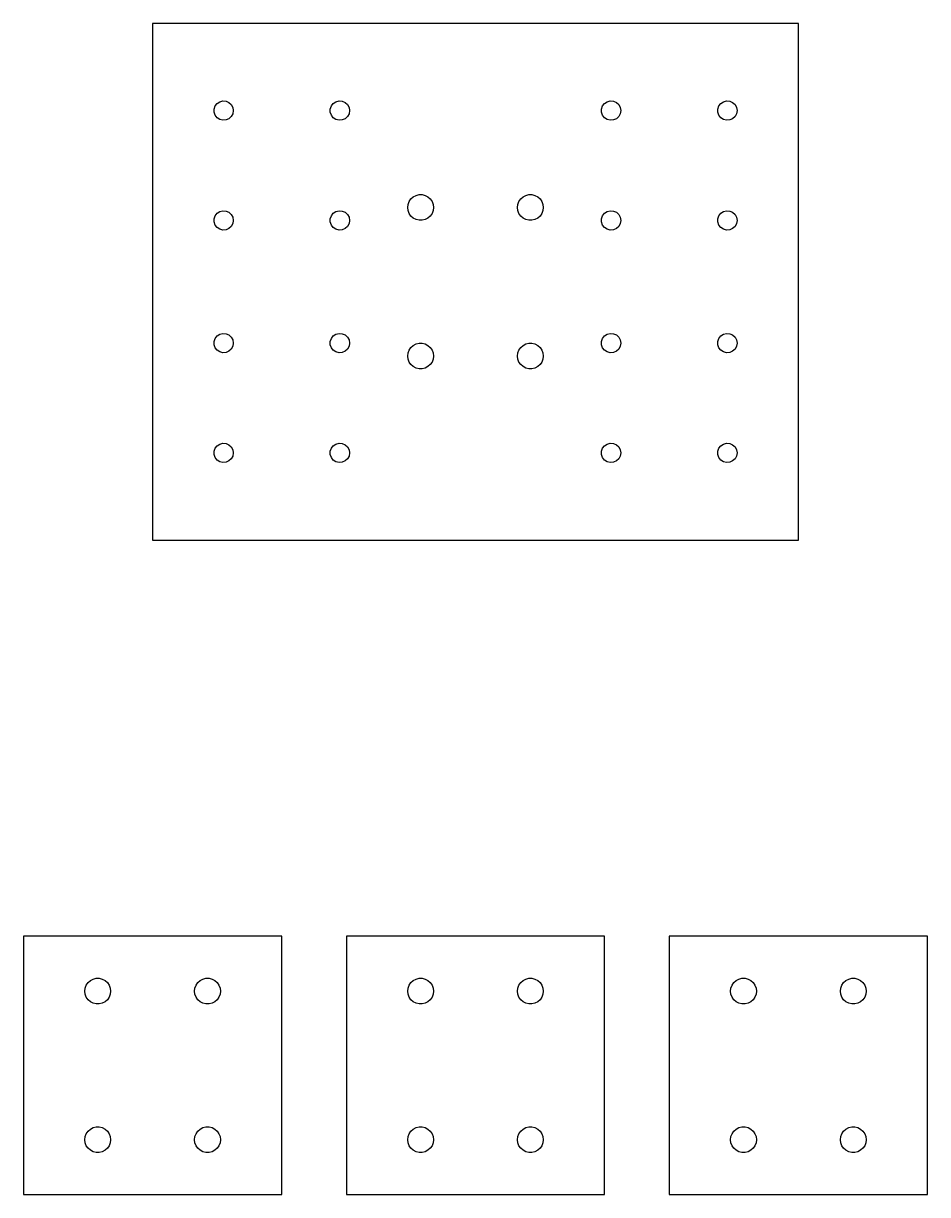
# Model space of a CAD drawing. Header units: metres. Extents: x -550 to 1050, y -400 to 1100.
# Drawn here: x -320 to -180, y 598.6 to 780 of the extents above; entities that cross this region are included whole.
import ezdxf

# ---------------------------------------------------------------- set-up
doc = ezdxf.new("R2010")
doc.units = ezdxf.units.M

msp = doc.modelspace()

# ---------------------------------------------------------------- linework, layer by layer
for p, q in [((-200, 780), (-300, 780)), ((-300, 780), (-300, 700)), ((-200, 700), (-200, 780)), ((-290.48, 766.747), (-290.319, 767.214)), ((-290.319, 767.214), (-290.016, 767.604)), ((-290.016, 767.604), (-289.603, 767.874)), ((-289.603, 767.874), (-289.124, 767.995)), ((-289.124, 767.995), (-288.632, 767.954)), ((-288.632, 767.954), (-288.18, 767.756)), ((-288.18, 767.756), (-287.816, 767.421)), ((-287.816, 767.421), (-287.581, 766.987)), ((-272.48, 766.747), (-272.319, 767.214)), ((-272.319, 767.214), (-272.016, 767.604)), ((-272.016, 767.604), (-271.603, 767.874)), ((-271.603, 767.874), (-271.124, 767.995)), ((-271.124, 767.995), (-270.632, 767.954)), ((-270.632, 767.954), (-270.18, 767.756)), ((-270.18, 767.756), (-269.816, 767.421)), ((-269.816, 767.421), (-269.581, 766.987)), ((-230.48, 766.747), (-230.319, 767.214)), ((-230.319, 767.214), (-230.016, 767.604)), ((-230.016, 767.604), (-229.603, 767.874)), ((-229.603, 767.874), (-229.124, 767.995)), ((-229.124, 767.995), (-228.632, 767.954)), ((-228.632, 767.954), (-228.18, 767.756)), ((-228.18, 767.756), (-227.816, 767.421)), ((-227.816, 767.421), (-227.581, 766.987)), ((-212.48, 766.747), (-212.319, 767.214)), ((-212.319, 767.214), (-212.016, 767.604)), ((-212.016, 767.604), (-211.603, 767.874)), ((-211.603, 767.874), (-211.124, 767.995)), ((-211.124, 767.995), (-210.632, 767.954)), ((-210.632, 767.954), (-210.18, 767.756)), ((-210.18, 767.756), (-209.816, 767.421)), ((-209.816, 767.421), (-209.581, 766.987)), ((-290.48, 766.253), (-290.48, 766.747)), ((-290.319, 765.786), (-290.48, 766.253)), ((-290.016, 765.396), (-290.319, 765.786)), ((-289.603, 765.126), (-290.016, 765.396)), ((-287.816, 765.579), (-288.18, 765.244)), ((-287.581, 766.013), (-287.816, 765.579)), ((-287.581, 766.987), (-287.5, 766.5)), ((-287.5, 766.5), (-287.581, 766.013)), ((-272.48, 766.253), (-272.48, 766.747)), ((-272.319, 765.786), (-272.48, 766.253)), ((-272.016, 765.396), (-272.319, 765.786)), ((-271.603, 765.126), (-272.016, 765.396)), ((-269.816, 765.579), (-270.18, 765.244)), ((-269.581, 766.013), (-269.816, 765.579)), ((-269.581, 766.987), (-269.5, 766.5)), ((-269.5, 766.5), (-269.581, 766.013)), ((-230.48, 766.253), (-230.48, 766.747)), ((-230.319, 765.786), (-230.48, 766.253)), ((-230.016, 765.396), (-230.319, 765.786)), ((-229.603, 765.126), (-230.016, 765.396)), ((-227.816, 765.579), (-228.18, 765.244)), ((-227.581, 766.013), (-227.816, 765.579)), ((-227.581, 766.987), (-227.5, 766.5)), ((-227.5, 766.5), (-227.581, 766.013)), ((-212.48, 766.253), (-212.48, 766.747)), ((-212.319, 765.786), (-212.48, 766.253)), ((-212.016, 765.396), (-212.319, 765.786)), ((-211.603, 765.126), (-212.016, 765.396)), ((-209.816, 765.579), (-210.18, 765.244)), ((-209.581, 766.013), (-209.816, 765.579)), ((-209.581, 766.987), (-209.5, 766.5)), ((-209.5, 766.5), (-209.581, 766.013)), ((-289.124, 765.005), (-289.603, 765.126)), ((-288.632, 765.046), (-289.124, 765.005)), ((-288.18, 765.244), (-288.632, 765.046)), ((-271.124, 765.005), (-271.603, 765.126)), ((-270.632, 765.046), (-271.124, 765.005)), ((-270.18, 765.244), (-270.632, 765.046)), ((-229.124, 765.005), (-229.603, 765.126)), ((-228.632, 765.046), (-229.124, 765.005)), ((-228.18, 765.244), (-228.632, 765.046)), ((-211.124, 765.005), (-211.603, 765.126)), ((-210.632, 765.046), (-211.124, 765.005)), ((-210.18, 765.244), (-210.632, 765.046)), ((-260.271, 752.429), (-259.997, 752.826)), ((-259.997, 752.826), (-259.636, 753.146)), ((-259.636, 753.146), (-259.209, 753.37)), ((-259.209, 753.37), (-258.741, 753.485)), ((-258.741, 753.485), (-258.259, 753.485)), ((-258.259, 753.485), (-257.791, 753.37)), ((-257.791, 753.37), (-257.364, 753.146)), ((-257.364, 753.146), (-257.003, 752.826)), ((-257.003, 752.826), (-256.729, 752.429)), ((-243.271, 752.429), (-242.997, 752.826)), ((-242.997, 752.826), (-242.636, 753.146)), ((-242.636, 753.146), (-242.209, 753.37)), ((-242.209, 753.37), (-241.741, 753.485)), ((-241.741, 753.485), (-241.259, 753.485)), ((-241.259, 753.485), (-240.791, 753.37)), ((-240.791, 753.37), (-240.364, 753.146)), ((-240.364, 753.146), (-240.003, 752.826)), ((-240.003, 752.826), (-239.729, 752.429)), ((-290.016, 750.604), (-289.603, 750.874)), ((-289.603, 750.874), (-289.124, 750.995)), ((-289.124, 750.995), (-288.632, 750.954)), ((-288.632, 750.954), (-288.18, 750.756)), ((-272.016, 750.604), (-271.603, 750.874)), ((-271.603, 750.874), (-271.124, 750.995)), ((-271.124, 750.995), (-270.632, 750.954)), ((-270.632, 750.954), (-270.18, 750.756)), ((-260.5, 751.5), (-260.442, 751.979)), ((-260.442, 751.021), (-260.5, 751.5)), ((-260.442, 751.979), (-260.271, 752.429)), ((-260.271, 750.571), (-260.442, 751.021)), ((-256.729, 752.429), (-256.558, 751.979)), ((-256.558, 751.021), (-256.729, 750.571)), ((-256.558, 751.979), (-256.5, 751.5)), ((-256.5, 751.5), (-256.558, 751.021)), ((-243.5, 751.5), (-243.442, 751.979)), ((-243.442, 751.021), (-243.5, 751.5)), ((-243.442, 751.979), (-243.271, 752.429)), ((-243.271, 750.571), (-243.442, 751.021)), ((-239.729, 752.429), (-239.558, 751.979)), ((-239.558, 751.021), (-239.729, 750.571)), ((-239.558, 751.979), (-239.5, 751.5)), ((-239.5, 751.5), (-239.558, 751.021)), ((-230.016, 750.604), (-229.603, 750.874)), ((-229.603, 750.874), (-229.124, 750.995)), ((-229.124, 750.995), (-228.632, 750.954)), ((-228.632, 750.954), (-228.18, 750.756)), ((-212.016, 750.604), (-211.603, 750.874)), ((-211.603, 750.874), (-211.124, 750.995)), ((-211.124, 750.995), (-210.632, 750.954)), ((-210.632, 750.954), (-210.18, 750.756)), ((-290.48, 749.747), (-290.319, 750.214)), ((-290.48, 749.253), (-290.48, 749.747)), ((-290.319, 748.786), (-290.48, 749.253)), ((-290.319, 750.214), (-290.016, 750.604)), ((-288.18, 750.756), (-287.816, 750.421)), ((-287.816, 750.421), (-287.581, 749.987)), ((-287.581, 749.013), (-287.816, 748.579)), ((-287.581, 749.987), (-287.5, 749.5)), ((-287.5, 749.5), (-287.581, 749.013)), ((-272.48, 749.747), (-272.319, 750.214)), ((-272.48, 749.253), (-272.48, 749.747)), ((-272.319, 748.786), (-272.48, 749.253)), ((-272.319, 750.214), (-272.016, 750.604)), ((-270.18, 750.756), (-269.816, 750.421)), ((-269.816, 750.421), (-269.581, 749.987)), ((-269.581, 749.013), (-269.816, 748.579)), ((-269.581, 749.987), (-269.5, 749.5)), ((-269.5, 749.5), (-269.581, 749.013)), ((-259.997, 750.174), (-260.271, 750.571)), ((-259.636, 749.854), (-259.997, 750.174)), ((-259.209, 749.63), (-259.636, 749.854)), ((-258.741, 749.515), (-259.209, 749.63)), ((-258.259, 749.515), (-258.741, 749.515)), ((-257.791, 749.63), (-258.259, 749.515)), ((-257.364, 749.854), (-257.791, 749.63)), ((-257.003, 750.174), (-257.364, 749.854)), ((-256.729, 750.571), (-257.003, 750.174)), ((-242.997, 750.174), (-243.271, 750.571)), ((-242.636, 749.854), (-242.997, 750.174)), ((-242.209, 749.63), (-242.636, 749.854)), ((-241.741, 749.515), (-242.209, 749.63)), ((-241.259, 749.515), (-241.741, 749.515)), ((-240.791, 749.63), (-241.259, 749.515)), ((-240.364, 749.854), (-240.791, 749.63)), ((-240.003, 750.174), (-240.364, 749.854)), ((-239.729, 750.571), (-240.003, 750.174)), ((-230.48, 749.747), (-230.319, 750.214)), ((-230.48, 749.253), (-230.48, 749.747)), ((-230.319, 748.786), (-230.48, 749.253)), ((-230.319, 750.214), (-230.016, 750.604)), ((-228.18, 750.756), (-227.816, 750.421)), ((-227.816, 750.421), (-227.581, 749.987)), ((-227.581, 749.013), (-227.816, 748.579)), ((-227.581, 749.987), (-227.5, 749.5)), ((-227.5, 749.5), (-227.581, 749.013)), ((-212.48, 749.747), (-212.319, 750.214)), ((-212.48, 749.253), (-212.48, 749.747)), ((-212.319, 748.786), (-212.48, 749.253)), ((-212.319, 750.214), (-212.016, 750.604)), ((-210.18, 750.756), (-209.816, 750.421)), ((-209.816, 750.421), (-209.581, 749.987)), ((-209.581, 749.013), (-209.816, 748.579)), ((-209.581, 749.987), (-209.5, 749.5)), ((-209.5, 749.5), (-209.581, 749.013)), ((-290.016, 748.396), (-290.319, 748.786)), ((-289.603, 748.126), (-290.016, 748.396)), ((-289.124, 748.005), (-289.603, 748.126)), ((-288.632, 748.046), (-289.124, 748.005)), ((-288.18, 748.244), (-288.632, 748.046)), ((-287.816, 748.579), (-288.18, 748.244)), ((-272.016, 748.396), (-272.319, 748.786)), ((-271.603, 748.126), (-272.016, 748.396)), ((-271.124, 748.005), (-271.603, 748.126)), ((-270.632, 748.046), (-271.124, 748.005)), ((-270.18, 748.244), (-270.632, 748.046)), ((-269.816, 748.579), (-270.18, 748.244)), ((-230.016, 748.396), (-230.319, 748.786)), ((-229.603, 748.126), (-230.016, 748.396)), ((-229.124, 748.005), (-229.603, 748.126)), ((-228.632, 748.046), (-229.124, 748.005)), ((-228.18, 748.244), (-228.632, 748.046)), ((-227.816, 748.579), (-228.18, 748.244)), ((-212.016, 748.396), (-212.319, 748.786)), ((-211.603, 748.126), (-212.016, 748.396)), ((-211.124, 748.005), (-211.603, 748.126)), ((-210.632, 748.046), (-211.124, 748.005)), ((-210.18, 748.244), (-210.632, 748.046)), ((-209.816, 748.579), (-210.18, 748.244)), ((-290.48, 730.747), (-290.319, 731.214)), ((-290.319, 731.214), (-290.016, 731.604)), ((-290.016, 731.604), (-289.603, 731.874)), ((-289.603, 731.874), (-289.124, 731.995)), ((-289.124, 731.995), (-288.632, 731.954)), ((-288.632, 731.954), (-288.18, 731.756)), ((-288.18, 731.756), (-287.816, 731.421)), ((-287.816, 731.421), (-287.581, 730.987)), ((-287.581, 730.987), (-287.5, 730.5)), ((-272.48, 730.747), (-272.319, 731.214)), ((-272.319, 731.214), (-272.016, 731.604)), ((-272.016, 731.604), (-271.603, 731.874)), ((-271.603, 731.874), (-271.124, 731.995)), ((-271.124, 731.995), (-270.632, 731.954)), ((-270.632, 731.954), (-270.18, 731.756)), ((-270.18, 731.756), (-269.816, 731.421)), ((-269.816, 731.421), (-269.581, 730.987)), ((-269.581, 730.987), (-269.5, 730.5)), ((-230.48, 730.747), (-230.319, 731.214)), ((-230.319, 731.214), (-230.016, 731.604)), ((-230.016, 731.604), (-229.603, 731.874)), ((-229.603, 731.874), (-229.124, 731.995)), ((-229.124, 731.995), (-228.632, 731.954)), ((-228.632, 731.954), (-228.18, 731.756)), ((-228.18, 731.756), (-227.816, 731.421)), ((-227.816, 731.421), (-227.581, 730.987)), ((-227.581, 730.987), (-227.5, 730.5)), ((-212.48, 730.747), (-212.319, 731.214)), ((-212.319, 731.214), (-212.016, 731.604)), ((-212.016, 731.604), (-211.603, 731.874)), ((-211.603, 731.874), (-211.124, 731.995)), ((-211.124, 731.995), (-210.632, 731.954)), ((-210.632, 731.954), (-210.18, 731.756)), ((-210.18, 731.756), (-209.816, 731.421)), ((-209.816, 731.421), (-209.581, 730.987)), ((-209.581, 730.987), (-209.5, 730.5)), ((-290.48, 730.253), (-290.48, 730.747)), ((-290.319, 729.786), (-290.48, 730.253)), ((-290.016, 729.396), (-290.319, 729.786)), ((-289.603, 729.126), (-290.016, 729.396)), ((-289.124, 729.005), (-289.603, 729.126)), ((-288.632, 729.046), (-289.124, 729.005)), ((-288.18, 729.244), (-288.632, 729.046)), ((-287.816, 729.579), (-288.18, 729.244)), ((-287.581, 730.013), (-287.816, 729.579)), ((-287.5, 730.5), (-287.581, 730.013)), ((-272.48, 730.253), (-272.48, 730.747)), ((-272.319, 729.786), (-272.48, 730.253)), ((-272.016, 729.396), (-272.319, 729.786)), ((-271.603, 729.126), (-272.016, 729.396)), ((-271.124, 729.005), (-271.603, 729.126)), ((-270.632, 729.046), (-271.124, 729.005)), ((-270.18, 729.244), (-270.632, 729.046)), ((-269.816, 729.579), (-270.18, 729.244)), ((-269.581, 730.013), (-269.816, 729.579)), ((-269.5, 730.5), (-269.581, 730.013)), ((-260.442, 728.979), (-260.271, 729.429)), ((-260.271, 729.429), (-259.997, 729.826)), ((-259.997, 729.826), (-259.636, 730.146)), ((-259.636, 730.146), (-259.209, 730.37)), ((-259.209, 730.37), (-258.741, 730.485)), ((-258.741, 730.485), (-258.259, 730.485)), ((-258.259, 730.485), (-257.791, 730.37)), ((-257.791, 730.37), (-257.364, 730.146)), ((-257.364, 730.146), (-257.003, 729.826)), ((-257.003, 729.826), (-256.729, 729.429)), ((-256.729, 729.429), (-256.558, 728.979)), ((-243.442, 728.979), (-243.271, 729.429)), ((-243.271, 729.429), (-242.997, 729.826)), ((-242.997, 729.826), (-242.636, 730.146)), ((-242.636, 730.146), (-242.209, 730.37)), ((-242.209, 730.37), (-241.741, 730.485)), ((-241.741, 730.485), (-241.259, 730.485)), ((-241.259, 730.485), (-240.791, 730.37)), ((-240.791, 730.37), (-240.364, 730.146)), ((-240.364, 730.146), (-240.003, 729.826)), ((-240.003, 729.826), (-239.729, 729.429)), ((-239.729, 729.429), (-239.558, 728.979)), ((-230.48, 730.253), (-230.48, 730.747)), ((-230.319, 729.786), (-230.48, 730.253)), ((-230.016, 729.396), (-230.319, 729.786)), ((-229.603, 729.126), (-230.016, 729.396)), ((-229.124, 729.005), (-229.603, 729.126)), ((-228.632, 729.046), (-229.124, 729.005)), ((-228.18, 729.244), (-228.632, 729.046)), ((-227.816, 729.579), (-228.18, 729.244)), ((-227.581, 730.013), (-227.816, 729.579)), ((-227.5, 730.5), (-227.581, 730.013)), ((-212.48, 730.253), (-212.48, 730.747)), ((-212.319, 729.786), (-212.48, 730.253)), ((-212.016, 729.396), (-212.319, 729.786)), ((-211.603, 729.126), (-212.016, 729.396)), ((-211.124, 729.005), (-211.603, 729.126)), ((-210.632, 729.046), (-211.124, 729.005)), ((-210.18, 729.244), (-210.632, 729.046)), ((-209.816, 729.579), (-210.18, 729.244)), ((-209.581, 730.013), (-209.816, 729.579)), ((-209.5, 730.5), (-209.581, 730.013)), ((-260.5, 728.5), (-260.442, 728.979)), ((-260.442, 728.021), (-260.5, 728.5)), ((-260.271, 727.571), (-260.442, 728.021)), ((-259.997, 727.174), (-260.271, 727.571)), ((-256.729, 727.571), (-257.003, 727.174)), ((-256.558, 728.021), (-256.729, 727.571)), ((-256.558, 728.979), (-256.5, 728.5)), ((-256.5, 728.5), (-256.558, 728.021)), ((-243.5, 728.5), (-243.442, 728.979)), ((-243.442, 728.021), (-243.5, 728.5)), ((-243.271, 727.571), (-243.442, 728.021)), ((-242.997, 727.174), (-243.271, 727.571)), ((-239.729, 727.571), (-240.003, 727.174)), ((-239.558, 728.021), (-239.729, 727.571)), ((-239.558, 728.979), (-239.5, 728.5)), ((-239.5, 728.5), (-239.558, 728.021)), ((-259.636, 726.854), (-259.997, 727.174)), ((-259.209, 726.63), (-259.636, 726.854)), ((-258.741, 726.515), (-259.209, 726.63)), ((-258.259, 726.515), (-258.741, 726.515)), ((-257.791, 726.63), (-258.259, 726.515)), ((-257.364, 726.854), (-257.791, 726.63)), ((-257.003, 727.174), (-257.364, 726.854)), ((-242.636, 726.854), (-242.997, 727.174)), ((-242.209, 726.63), (-242.636, 726.854)), ((-241.741, 726.515), (-242.209, 726.63)), ((-241.259, 726.515), (-241.741, 726.515)), ((-240.791, 726.63), (-241.259, 726.515)), ((-240.364, 726.854), (-240.791, 726.63)), ((-240.003, 727.174), (-240.364, 726.854)), ((-290.319, 714.214), (-290.016, 714.604)), ((-290.016, 714.604), (-289.603, 714.874)), ((-289.603, 714.874), (-289.124, 714.995)), ((-289.124, 714.995), (-288.632, 714.954)), ((-288.632, 714.954), (-288.18, 714.756)), ((-288.18, 714.756), (-287.816, 714.421)), ((-272.319, 714.214), (-272.016, 714.604)), ((-272.016, 714.604), (-271.603, 714.874)), ((-271.603, 714.874), (-271.124, 714.995)), ((-271.124, 714.995), (-270.632, 714.954)), ((-270.632, 714.954), (-270.18, 714.756)), ((-270.18, 714.756), (-269.816, 714.421)), ((-230.319, 714.214), (-230.016, 714.604)), ((-230.016, 714.604), (-229.603, 714.874)), ((-229.603, 714.874), (-229.124, 714.995)), ((-229.124, 714.995), (-228.632, 714.954)), ((-228.632, 714.954), (-228.18, 714.756)), ((-228.18, 714.756), (-227.816, 714.421)), ((-212.319, 714.214), (-212.016, 714.604)), ((-212.016, 714.604), (-211.603, 714.874)), ((-211.603, 714.874), (-211.124, 714.995)), ((-211.124, 714.995), (-210.632, 714.954)), ((-210.632, 714.954), (-210.18, 714.756)), ((-210.18, 714.756), (-209.816, 714.421)), ((-290.48, 713.747), (-290.319, 714.214)), ((-290.48, 713.253), (-290.48, 713.747)), ((-290.319, 712.786), (-290.48, 713.253)), ((-290.016, 712.396), (-290.319, 712.786)), ((-287.816, 714.421), (-287.581, 713.987)), ((-287.581, 713.013), (-287.816, 712.579)), ((-287.581, 713.987), (-287.5, 713.5)), ((-287.5, 713.5), (-287.581, 713.013)), ((-272.48, 713.747), (-272.319, 714.214)), ((-272.48, 713.253), (-272.48, 713.747)), ((-272.319, 712.786), (-272.48, 713.253)), ((-272.016, 712.396), (-272.319, 712.786)), ((-269.816, 714.421), (-269.581, 713.987)), ((-269.581, 713.013), (-269.816, 712.579)), ((-269.581, 713.987), (-269.5, 713.5)), ((-269.5, 713.5), (-269.581, 713.013)), ((-230.48, 713.747), (-230.319, 714.214)), ((-230.48, 713.253), (-230.48, 713.747)), ((-230.319, 712.786), (-230.48, 713.253)), ((-230.016, 712.396), (-230.319, 712.786)), ((-227.816, 714.421), (-227.581, 713.987)), ((-227.581, 713.013), (-227.816, 712.579)), ((-227.581, 713.987), (-227.5, 713.5)), ((-227.5, 713.5), (-227.581, 713.013)), ((-212.48, 713.747), (-212.319, 714.214)), ((-212.48, 713.253), (-212.48, 713.747)), ((-212.319, 712.786), (-212.48, 713.253)), ((-212.016, 712.396), (-212.319, 712.786)), ((-209.816, 714.421), (-209.581, 713.987)), ((-209.581, 713.013), (-209.816, 712.579)), ((-209.581, 713.987), (-209.5, 713.5)), ((-209.5, 713.5), (-209.581, 713.013)), ((-289.603, 712.126), (-290.016, 712.396)), ((-289.124, 712.005), (-289.603, 712.126)), ((-288.632, 712.046), (-289.124, 712.005)), ((-288.18, 712.244), (-288.632, 712.046)), ((-287.816, 712.579), (-288.18, 712.244)), ((-271.603, 712.126), (-272.016, 712.396)), ((-271.124, 712.005), (-271.603, 712.126)), ((-270.632, 712.046), (-271.124, 712.005)), ((-270.18, 712.244), (-270.632, 712.046)), ((-269.816, 712.579), (-270.18, 712.244)), ((-229.603, 712.126), (-230.016, 712.396)), ((-229.124, 712.005), (-229.603, 712.126)), ((-228.632, 712.046), (-229.124, 712.005)), ((-228.18, 712.244), (-228.632, 712.046)), ((-227.816, 712.579), (-228.18, 712.244)), ((-211.603, 712.126), (-212.016, 712.396)), ((-211.124, 712.005), (-211.603, 712.126)), ((-210.632, 712.046), (-211.124, 712.005)), ((-210.18, 712.244), (-210.632, 712.046)), ((-209.816, 712.579), (-210.18, 712.244)), ((-300, 700), (-200, 700)), ((-280, 638.65), (-320, 638.65)), ((-320, 638.65), (-320, 598.65)), ((-280, 598.65), (-280, 638.65)), ((-230, 638.65), (-270, 638.65)), ((-270, 638.65), (-270, 598.65)), ((-230, 598.65), (-230, 638.65)), ((-180, 638.65), (-220, 638.65)), ((-220, 638.65), (-220, 598.65)), ((-180, 598.65), (-180, 638.65)), ((-310.271, 631.079), (-309.997, 631.476)), ((-309.997, 631.476), (-309.636, 631.796)), ((-309.636, 631.796), (-309.209, 632.02)), ((-309.209, 632.02), (-308.741, 632.135)), ((-308.741, 632.135), (-308.259, 632.135)), ((-308.259, 632.135), (-307.791, 632.02)), ((-307.791, 632.02), (-307.364, 631.796)), ((-307.364, 631.796), (-307.003, 631.476)), ((-307.003, 631.476), (-306.729, 631.079)), ((-293.271, 631.079), (-292.997, 631.476)), ((-292.997, 631.476), (-292.636, 631.796)), ((-292.636, 631.796), (-292.209, 632.02)), ((-292.209, 632.02), (-291.741, 632.135)), ((-291.741, 632.135), (-291.259, 632.135)), ((-291.259, 632.135), (-290.791, 632.02)), ((-290.791, 632.02), (-290.364, 631.796)), ((-290.364, 631.796), (-290.003, 631.476)), ((-290.003, 631.476), (-289.729, 631.079)), ((-260.271, 631.079), (-259.997, 631.476)), ((-259.997, 631.476), (-259.636, 631.796)), ((-259.636, 631.796), (-259.209, 632.02)), ((-259.209, 632.02), (-258.741, 632.135)), ((-258.741, 632.135), (-258.259, 632.135)), ((-258.259, 632.135), (-257.791, 632.02)), ((-257.791, 632.02), (-257.364, 631.796)), ((-257.364, 631.796), (-257.003, 631.476)), ((-257.003, 631.476), (-256.729, 631.079)), ((-243.271, 631.079), (-242.997, 631.476)), ((-242.997, 631.476), (-242.636, 631.796)), ((-242.636, 631.796), (-242.209, 632.02)), ((-242.209, 632.02), (-241.741, 632.135)), ((-241.741, 632.135), (-241.259, 632.135)), ((-241.259, 632.135), (-240.791, 632.02)), ((-240.791, 632.02), (-240.364, 631.796)), ((-240.364, 631.796), (-240.003, 631.476)), ((-240.003, 631.476), (-239.729, 631.079)), ((-210.271, 631.079), (-209.997, 631.476)), ((-209.997, 631.476), (-209.636, 631.796)), ((-209.636, 631.796), (-209.209, 632.02)), ((-209.209, 632.02), (-208.741, 632.135)), ((-208.741, 632.135), (-208.259, 632.135)), ((-208.259, 632.135), (-207.791, 632.02)), ((-207.791, 632.02), (-207.364, 631.796)), ((-207.364, 631.796), (-207.003, 631.476)), ((-207.003, 631.476), (-206.729, 631.079)), ((-193.271, 631.079), (-192.997, 631.476)), ((-192.997, 631.476), (-192.636, 631.796)), ((-192.636, 631.796), (-192.209, 632.02)), ((-192.209, 632.02), (-191.741, 632.135)), ((-191.741, 632.135), (-191.259, 632.135)), ((-191.259, 632.135), (-190.791, 632.02)), ((-190.791, 632.02), (-190.364, 631.796)), ((-190.364, 631.796), (-190.003, 631.476)), ((-190.003, 631.476), (-189.729, 631.079)), ((-310.5, 630.15), (-310.442, 630.629)), ((-310.442, 629.671), (-310.5, 630.15)), ((-310.442, 630.629), (-310.271, 631.079)), ((-310.271, 629.221), (-310.442, 629.671)), ((-306.729, 631.079), (-306.558, 630.629)), ((-306.558, 629.671), (-306.729, 629.221)), ((-306.558, 630.629), (-306.5, 630.15)), ((-306.5, 630.15), (-306.558, 629.671)), ((-293.5, 630.15), (-293.442, 630.629)), ((-293.442, 629.671), (-293.5, 630.15)), ((-293.442, 630.629), (-293.271, 631.079)), ((-293.271, 629.221), (-293.442, 629.671)), ((-289.729, 631.079), (-289.558, 630.629)), ((-289.558, 629.671), (-289.729, 629.221)), ((-289.558, 630.629), (-289.5, 630.15)), ((-289.5, 630.15), (-289.558, 629.671)), ((-260.5, 630.15), (-260.442, 630.629)), ((-260.442, 629.671), (-260.5, 630.15)), ((-260.442, 630.629), (-260.271, 631.079)), ((-260.271, 629.221), (-260.442, 629.671)), ((-256.729, 631.079), (-256.558, 630.629)), ((-256.558, 629.671), (-256.729, 629.221)), ((-256.558, 630.629), (-256.5, 630.15)), ((-256.5, 630.15), (-256.558, 629.671)), ((-243.5, 630.15), (-243.442, 630.629)), ((-243.442, 629.671), (-243.5, 630.15)), ((-243.442, 630.629), (-243.271, 631.079)), ((-243.271, 629.221), (-243.442, 629.671)), ((-239.729, 631.079), (-239.558, 630.629)), ((-239.558, 629.671), (-239.729, 629.221)), ((-239.558, 630.629), (-239.5, 630.15)), ((-239.5, 630.15), (-239.558, 629.671)), ((-210.5, 630.15), (-210.442, 630.629)), ((-210.442, 629.671), (-210.5, 630.15)), ((-210.442, 630.629), (-210.271, 631.079)), ((-210.271, 629.221), (-210.442, 629.671)), ((-206.729, 631.079), (-206.558, 630.629)), ((-206.558, 629.671), (-206.729, 629.221)), ((-206.558, 630.629), (-206.5, 630.15)), ((-206.5, 630.15), (-206.558, 629.671)), ((-193.5, 630.15), (-193.442, 630.629)), ((-193.442, 629.671), (-193.5, 630.15)), ((-193.442, 630.629), (-193.271, 631.079)), ((-193.271, 629.221), (-193.442, 629.671)), ((-189.729, 631.079), (-189.558, 630.629)), ((-189.558, 629.671), (-189.729, 629.221)), ((-189.558, 630.629), (-189.5, 630.15)), ((-189.5, 630.15), (-189.558, 629.671)), ((-309.997, 628.824), (-310.271, 629.221)), ((-309.636, 628.504), (-309.997, 628.824)), ((-309.209, 628.28), (-309.636, 628.504)), ((-308.741, 628.165), (-309.209, 628.28)), ((-308.259, 628.165), (-308.741, 628.165)), ((-307.791, 628.28), (-308.259, 628.165)), ((-307.364, 628.504), (-307.791, 628.28)), ((-307.003, 628.824), (-307.364, 628.504)), ((-306.729, 629.221), (-307.003, 628.824)), ((-292.997, 628.824), (-293.271, 629.221)), ((-292.636, 628.504), (-292.997, 628.824)), ((-292.209, 628.28), (-292.636, 628.504)), ((-291.741, 628.165), (-292.209, 628.28)), ((-291.259, 628.165), (-291.741, 628.165)), ((-290.791, 628.28), (-291.259, 628.165)), ((-290.364, 628.504), (-290.791, 628.28)), ((-290.003, 628.824), (-290.364, 628.504)), ((-289.729, 629.221), (-290.003, 628.824)), ((-259.997, 628.824), (-260.271, 629.221)), ((-259.636, 628.504), (-259.997, 628.824)), ((-259.209, 628.28), (-259.636, 628.504)), ((-258.741, 628.165), (-259.209, 628.28)), ((-258.259, 628.165), (-258.741, 628.165)), ((-257.791, 628.28), (-258.259, 628.165)), ((-257.364, 628.504), (-257.791, 628.28)), ((-257.003, 628.824), (-257.364, 628.504)), ((-256.729, 629.221), (-257.003, 628.824)), ((-242.997, 628.824), (-243.271, 629.221)), ((-242.636, 628.504), (-242.997, 628.824)), ((-242.209, 628.28), (-242.636, 628.504)), ((-241.741, 628.165), (-242.209, 628.28)), ((-241.259, 628.165), (-241.741, 628.165)), ((-240.791, 628.28), (-241.259, 628.165)), ((-240.364, 628.504), (-240.791, 628.28)), ((-240.003, 628.824), (-240.364, 628.504)), ((-239.729, 629.221), (-240.003, 628.824)), ((-209.997, 628.824), (-210.271, 629.221)), ((-209.636, 628.504), (-209.997, 628.824)), ((-209.209, 628.28), (-209.636, 628.504)), ((-208.741, 628.165), (-209.209, 628.28)), ((-208.259, 628.165), (-208.741, 628.165)), ((-207.791, 628.28), (-208.259, 628.165)), ((-207.364, 628.504), (-207.791, 628.28)), ((-207.003, 628.824), (-207.364, 628.504)), ((-206.729, 629.221), (-207.003, 628.824)), ((-192.997, 628.824), (-193.271, 629.221)), ((-192.636, 628.504), (-192.997, 628.824)), ((-192.209, 628.28), (-192.636, 628.504)), ((-191.741, 628.165), (-192.209, 628.28)), ((-191.259, 628.165), (-191.741, 628.165)), ((-190.791, 628.28), (-191.259, 628.165)), ((-190.364, 628.504), (-190.791, 628.28)), ((-190.003, 628.824), (-190.364, 628.504)), ((-189.729, 629.221), (-190.003, 628.824)), ((-310.5, 607.15), (-310.442, 607.629)), ((-310.442, 607.629), (-310.271, 608.079)), ((-310.271, 608.079), (-309.997, 608.476)), ((-309.997, 608.476), (-309.636, 608.796)), ((-309.636, 608.796), (-309.209, 609.02)), ((-309.209, 609.02), (-308.741, 609.135)), ((-308.741, 609.135), (-308.259, 609.135)), ((-308.259, 609.135), (-307.791, 609.02)), ((-307.791, 609.02), (-307.364, 608.796)), ((-307.364, 608.796), (-307.003, 608.476)), ((-307.003, 608.476), (-306.729, 608.079)), ((-306.729, 608.079), (-306.558, 607.629)), ((-306.558, 607.629), (-306.5, 607.15)), ((-293.5, 607.15), (-293.442, 607.629)), ((-293.442, 607.629), (-293.271, 608.079)), ((-293.271, 608.079), (-292.997, 608.476)), ((-292.997, 608.476), (-292.636, 608.796)), ((-292.636, 608.796), (-292.209, 609.02)), ((-292.209, 609.02), (-291.741, 609.135)), ((-291.741, 609.135), (-291.259, 609.135)), ((-291.259, 609.135), (-290.791, 609.02)), ((-290.791, 609.02), (-290.364, 608.796)), ((-290.364, 608.796), (-290.003, 608.476)), ((-290.003, 608.476), (-289.729, 608.079)), ((-289.729, 608.079), (-289.558, 607.629)), ((-289.558, 607.629), (-289.5, 607.15)), ((-260.5, 607.15), (-260.442, 607.629)), ((-260.442, 607.629), (-260.271, 608.079)), ((-260.271, 608.079), (-259.997, 608.476)), ((-259.997, 608.476), (-259.636, 608.796)), ((-259.636, 608.796), (-259.209, 609.02)), ((-259.209, 609.02), (-258.741, 609.135)), ((-258.741, 609.135), (-258.259, 609.135)), ((-258.259, 609.135), (-257.791, 609.02)), ((-257.791, 609.02), (-257.364, 608.796)), ((-257.364, 608.796), (-257.003, 608.476)), ((-257.003, 608.476), (-256.729, 608.079)), ((-256.729, 608.079), (-256.558, 607.629)), ((-256.558, 607.629), (-256.5, 607.15)), ((-243.5, 607.15), (-243.442, 607.629)), ((-243.442, 607.629), (-243.271, 608.079)), ((-243.271, 608.079), (-242.997, 608.476)), ((-242.997, 608.476), (-242.636, 608.796)), ((-242.636, 608.796), (-242.209, 609.02)), ((-242.209, 609.02), (-241.741, 609.135)), ((-241.741, 609.135), (-241.259, 609.135)), ((-241.259, 609.135), (-240.791, 609.02)), ((-240.791, 609.02), (-240.364, 608.796)), ((-240.364, 608.796), (-240.003, 608.476)), ((-240.003, 608.476), (-239.729, 608.079)), ((-239.729, 608.079), (-239.558, 607.629)), ((-239.558, 607.629), (-239.5, 607.15)), ((-210.5, 607.15), (-210.442, 607.629)), ((-210.442, 607.629), (-210.271, 608.079)), ((-210.271, 608.079), (-209.997, 608.476)), ((-209.997, 608.476), (-209.636, 608.796)), ((-209.636, 608.796), (-209.209, 609.02)), ((-209.209, 609.02), (-208.741, 609.135)), ((-208.741, 609.135), (-208.259, 609.135)), ((-208.259, 609.135), (-207.791, 609.02)), ((-207.791, 609.02), (-207.364, 608.796)), ((-207.364, 608.796), (-207.003, 608.476)), ((-207.003, 608.476), (-206.729, 608.079)), ((-206.729, 608.079), (-206.558, 607.629)), ((-206.558, 607.629), (-206.5, 607.15)), ((-193.5, 607.15), (-193.442, 607.629)), ((-193.442, 607.629), (-193.271, 608.079)), ((-193.271, 608.079), (-192.997, 608.476)), ((-192.997, 608.476), (-192.636, 608.796)), ((-192.636, 608.796), (-192.209, 609.02)), ((-192.209, 609.02), (-191.741, 609.135)), ((-191.741, 609.135), (-191.259, 609.135)), ((-191.259, 609.135), (-190.791, 609.02)), ((-190.791, 609.02), (-190.364, 608.796)), ((-190.364, 608.796), (-190.003, 608.476)), ((-190.003, 608.476), (-189.729, 608.079)), ((-189.729, 608.079), (-189.558, 607.629)), ((-189.558, 607.629), (-189.5, 607.15)), ((-310.442, 606.671), (-310.5, 607.15)), ((-310.271, 606.221), (-310.442, 606.671)), ((-309.997, 605.824), (-310.271, 606.221)), ((-309.636, 605.504), (-309.997, 605.824)), ((-307.003, 605.824), (-307.364, 605.504)), ((-306.729, 606.221), (-307.003, 605.824)), ((-306.558, 606.671), (-306.729, 606.221)), ((-306.5, 607.15), (-306.558, 606.671)), ((-293.442, 606.671), (-293.5, 607.15)), ((-293.271, 606.221), (-293.442, 606.671)), ((-292.997, 605.824), (-293.271, 606.221)), ((-292.636, 605.504), (-292.997, 605.824)), ((-290.003, 605.824), (-290.364, 605.504)), ((-289.729, 606.221), (-290.003, 605.824)), ((-289.558, 606.671), (-289.729, 606.221)), ((-289.5, 607.15), (-289.558, 606.671)), ((-260.442, 606.671), (-260.5, 607.15)), ((-260.271, 606.221), (-260.442, 606.671)), ((-259.997, 605.824), (-260.271, 606.221)), ((-259.636, 605.504), (-259.997, 605.824)), ((-257.003, 605.824), (-257.364, 605.504)), ((-256.729, 606.221), (-257.003, 605.824)), ((-256.558, 606.671), (-256.729, 606.221)), ((-256.5, 607.15), (-256.558, 606.671)), ((-243.442, 606.671), (-243.5, 607.15)), ((-243.271, 606.221), (-243.442, 606.671)), ((-242.997, 605.824), (-243.271, 606.221)), ((-242.636, 605.504), (-242.997, 605.824)), ((-240.003, 605.824), (-240.364, 605.504)), ((-239.729, 606.221), (-240.003, 605.824)), ((-239.558, 606.671), (-239.729, 606.221)), ((-239.5, 607.15), (-239.558, 606.671)), ((-210.442, 606.671), (-210.5, 607.15)), ((-210.271, 606.221), (-210.442, 606.671)), ((-209.997, 605.824), (-210.271, 606.221)), ((-209.636, 605.504), (-209.997, 605.824)), ((-207.003, 605.824), (-207.364, 605.504)), ((-206.729, 606.221), (-207.003, 605.824)), ((-206.558, 606.671), (-206.729, 606.221)), ((-206.5, 607.15), (-206.558, 606.671)), ((-193.442, 606.671), (-193.5, 607.15)), ((-193.271, 606.221), (-193.442, 606.671)), ((-192.997, 605.824), (-193.271, 606.221)), ((-192.636, 605.504), (-192.997, 605.824)), ((-190.003, 605.824), (-190.364, 605.504)), ((-189.729, 606.221), (-190.003, 605.824)), ((-189.558, 606.671), (-189.729, 606.221)), ((-189.5, 607.15), (-189.558, 606.671)), ((-309.209, 605.28), (-309.636, 605.504)), ((-308.741, 605.165), (-309.209, 605.28)), ((-308.259, 605.165), (-308.741, 605.165)), ((-307.791, 605.28), (-308.259, 605.165)), ((-307.364, 605.504), (-307.791, 605.28)), ((-292.209, 605.28), (-292.636, 605.504)), ((-291.741, 605.165), (-292.209, 605.28)), ((-291.259, 605.165), (-291.741, 605.165)), ((-290.791, 605.28), (-291.259, 605.165)), ((-290.364, 605.504), (-290.791, 605.28)), ((-259.209, 605.28), (-259.636, 605.504)), ((-258.741, 605.165), (-259.209, 605.28)), ((-258.259, 605.165), (-258.741, 605.165)), ((-257.791, 605.28), (-258.259, 605.165)), ((-257.364, 605.504), (-257.791, 605.28)), ((-242.209, 605.28), (-242.636, 605.504)), ((-241.741, 605.165), (-242.209, 605.28)), ((-241.259, 605.165), (-241.741, 605.165)), ((-240.791, 605.28), (-241.259, 605.165)), ((-240.364, 605.504), (-240.791, 605.28)), ((-209.209, 605.28), (-209.636, 605.504)), ((-208.741, 605.165), (-209.209, 605.28)), ((-208.259, 605.165), (-208.741, 605.165)), ((-207.791, 605.28), (-208.259, 605.165)), ((-207.364, 605.504), (-207.791, 605.28)), ((-192.209, 605.28), (-192.636, 605.504)), ((-191.741, 605.165), (-192.209, 605.28)), ((-191.259, 605.165), (-191.741, 605.165)), ((-190.791, 605.28), (-191.259, 605.165)), ((-190.364, 605.504), (-190.791, 605.28)), ((-320, 598.65), (-280, 598.65)), ((-270, 598.65), (-230, 598.65)), ((-220, 598.65), (-180, 598.65))]:
    msp.add_line(p, q)

doc.saveas('drawing.dxf')
